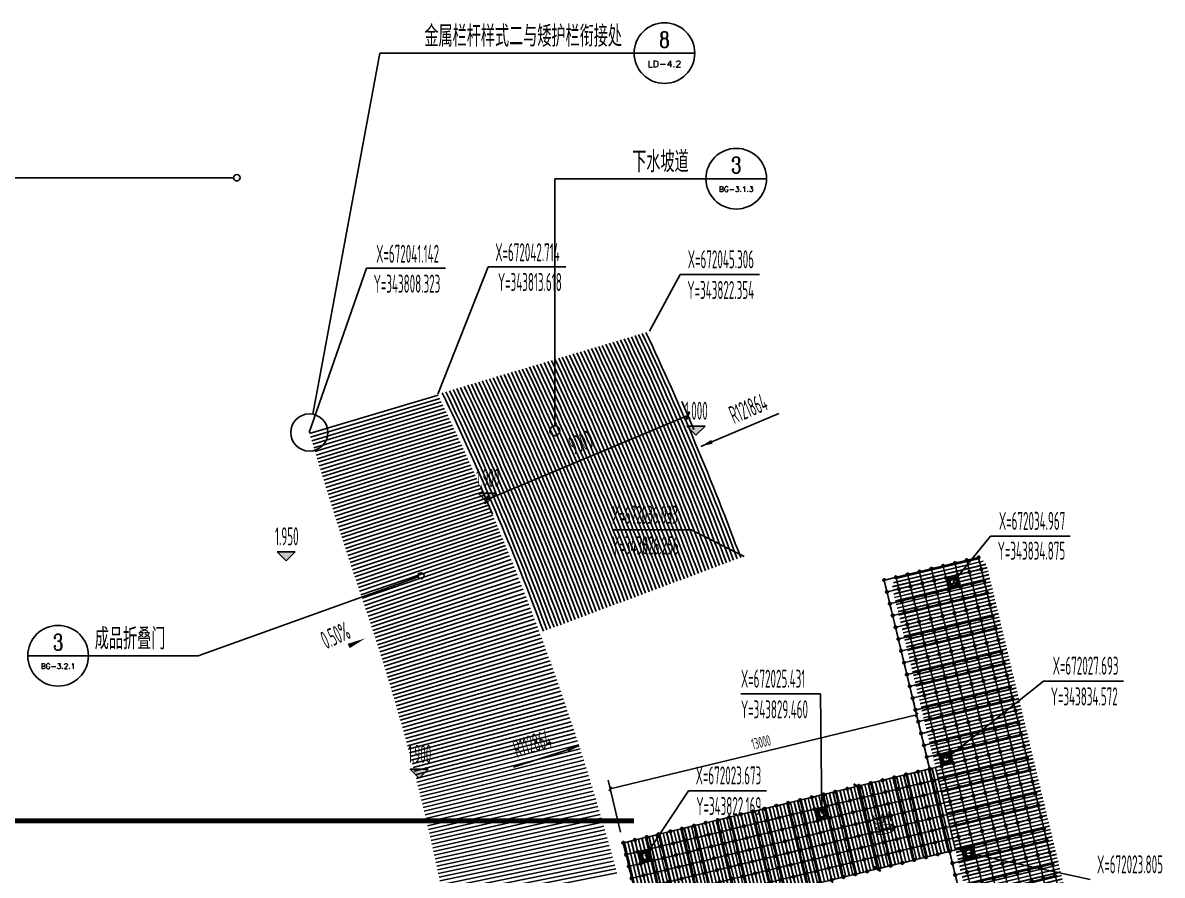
# Model space of a CAD drawing. Extents: x 343752890 to 343964796, y 671960777 to 672058019.
# Drawn here: x 343796512 to 343843490, y 672022892 to 672058019 of the extents above; entities that cross this region are included whole.
import ezdxf
from ezdxf.enums import TextEntityAlignment as Align

# ---------------------------------------------------------------- set-up
doc = ezdxf.new("R2010")
doc.units = 0
doc.header["$LTSCALE"] = 1000
doc.header["$MEASUREMENT"] = 0
for name, color, linetype in [('00-定位', 3, 'Continuous'), ('00-标高', 2, 'Continuous'), ('00-铺装填充', 251, 'Continuous'), ('00-铺装标注', 3, 'Continuous'), ('DIM_COOR', 3, 'Continuous'), ('PUB_DIM', 3, 'Continuous'), ('PUB_TEXT', 7, 'Continuous'), ('W-_ANTICOLLISION防撞措施', 121, 'Continuous'), ('W-MOUNTING固定方式', 5, 'Continuous'), ('蓝色浮筒', 150, 'Continuous')]:
    doc.layers.add(name, color=color, linetype=linetype)
doc.styles.add('_TCH_DIM', font='isocp.shx', dxfattribs={"width": 0.7, "bigfont": '0.shx'})
doc.styles.add('_TCH_DIM_T3', font='isocp.shx', dxfattribs={"width": 0.494118, "bigfont": '0.shx'})
doc.styles.add('_TCH_LABEL', font='COMPLEX', dxfattribs={"bigfont": 'GBCBIG'})
doc.dimstyles.new('_TCH_ARCH&&150', dxfattribs={"dimtxt": 446.25, "dimasz": 150, "dimexe": 375, "dimexo": 450, "dimgap": 189.375, "dimtad": 1, "dimdec": 0, "dimzin": 0, "dimdsep": 46, "dimtxsty": '_TCH_DIM_T3', "dimblk": 'ARCHTICK', "dimcen": 0.09, "dimclrt": 7, "dimazin": 2, "dimtfac": 1, "dimtdec": 0, "dimtix": 1, "dimtmove": 2, "dimatfit": 3, "dimfxl": 150, "dimtolj": 1, "dimtzin": 0, "dimarcsym": 0})
doc.dimstyles.new('_TCH_ARCH&&250', dxfattribs={"dimtxt": 743.75, "dimasz": 250, "dimexe": 625, "dimexo": 750, "dimgap": 315.625, "dimtad": 1, "dimdec": 0, "dimzin": 0, "dimdsep": 46, "dimtxsty": '_TCH_DIM_T3', "dimblk": 'ARCHTICK', "dimcen": 0.09, "dimclrt": 2, "dimazin": 2, "dimtfac": 1, "dimtdec": 0, "dimtix": 1, "dimtmove": 2, "dimatfit": 3, "dimfxl": 150, "dimtolj": 1, "dimtzin": 0, "dimarcsym": 0})

# ---------------------------------------------------------------- blocks, each defined once
blk = doc.blocks.new('*U22')
at = {"color": 8, "linetype": 'Continuous', "lineweight": 15}
for p, q in [((-1, 2), (-2, 1)), ((0, 1), (0, -1)), ((-1, -2), (-2, -1))]:
    blk.add_line(p, q, dxfattribs=at)
at = {"color": 7, "linetype": 'Continuous', "lineweight": 15}
for p, q in [((16, 1), (0, 1)), ((0, 0), (19, 0)), ((16, 1), (16, 0)), ((19, -1), (19, 0)), ((0, -1), (19, -1))]:
    blk.add_line(p, q, dxfattribs=at)
for centre, radius, start, end in [((-3, 0), 2.9, 41.3178, 318.6822), ((-3, 0), 1.45, 41.3178, 318.6822), ((0, 3), 2.82, 221.3178, 270), ((0, -3), 2.82, 90, 138.6822), ((0, 3), 1.37, 221.3178, 270), ((0, -3), 1.37, 90, 138.6822)]:
    blk.add_arc(centre, radius, start, end, dxfattribs=at)
blk = doc.blocks.new('*U23')
blk.add_lwpolyline([(-12, 0), (-12, 2.5), (12, 2.5), (12, 0)], close=True)
blk = doc.blocks.new('无头销轴_B型_D12X150')
at = {"color": 0}
for p, q in [((-72, 6), (-72, -6)), ((72, 6), (72, -6))]:
    blk.add_line(p, q, dxfattribs=at)
blk.add_lwpolyline([(-75, 4), (-75, -4), (-72, -6), (72, -6), (75, -4), (75, 4), (72, 6), (-72, 6)], close=True, dxfattribs=at)
for centre in [(-70, 0), (70, 0)]:
    blk.add_circle(centre, 1.6, dxfattribs=at)
blk = doc.blocks.new('sdf')
at = {"layer": 'W-MOUNTING固定方式', "color": 0}
for p, q in [((43108, -2622), (43108, -2815)), ((43109, -2673), (43112, -2671)), ((43109, -2764), (43109, -2673)), ((43109, -2764), (43112, -2766)), ((43112, -2671), (43112, -2766)), ((43112, -2671), (43186, -2671)), ((43186, -2766), (43112, -2766)), ((43186, -2766), (43186, -2671)), ((43186, -2671), (43189, -2673)), ((43186, -2766), (43189, -2764)), ((43189, -2673), (43189, -2764)), ((43285, -2497), (43283, -2500)), ((43378, -2500), (43283, -2500)), ((43283, -2574), (43283, -2500)), ((43283, -2574), (43378, -2574)), ((43283, -2574), (43285, -2577)), ((43285, -2497), (43376, -2497)), ((43376, -2577), (43285, -2577)), ((43376, -2497), (43378, -2500)), ((43378, -2574), (43376, -2577)), ((43378, -2500), (43378, -2574)), ((43475, -2671), (43472, -2673)), ((43472, -2764), (43472, -2673)), ((43475, -2766), (43472, -2764)), ((43475, -2671), (43475, -2766)), ((43475, -2671), (43549, -2671)), ((43549, -2766), (43475, -2766)), ((43549, -2766), (43549, -2671)), ((43552, -2674), (43549, -2671)), ((43552, -2764), (43549, -2766)), ((43552, -2674), (43552, -2764)), ((43283, -2863), (43285, -2860)), ((43378, -2863), (43283, -2863)), ((43283, -2937), (43283, -2863)), ((43283, -2937), (43378, -2937)), ((43285, -2940), (43283, -2937)), ((43285, -2860), (43376, -2860)), ((43375, -2940), (43285, -2940)), ((43375, -2940), (43378, -2937)), ((43378, -2863), (43376, -2860)), ((43378, -2863), (43378, -2937))]:
    blk.add_line(p, q, dxfattribs=at)
at = {"layer": 'W-MOUNTING固定方式', "color": 6}
for points in [[(43123, -2568), (43052, -2497, -0.414214), (43052, -2441), (43052, -2441, -0.414214), (43109, -2441), (43179, -2511)], [(43538, -2568), (43609, -2497, 0.414214), (43609, -2441), (43609, -2441, 0.414214), (43552, -2441), (43482, -2511)], [(43123, -2870), (43052, -2941, 0.414214), (43052, -2997), (43052, -2997, 0.414214), (43109, -2997), (43179, -2927)], [(43538, -2870), (43609, -2941, -0.414214), (43609, -2997), (43609, -2997, -0.414214), (43552, -2997), (43482, -2927)]]:
    blk.add_lwpolyline(points, format="xyb", dxfattribs=at)
at = {"layer": 'W-MOUNTING固定方式'}
for points in [[(43194, -2941), (43467, -2941), (43553, -2856), (43553, -2582), (43467, -2496), (43194, -2496), (43108, -2582), (43108, -2856)], [(43219, -2881), (43442, -2881), (43493, -2831), (43493, -2607), (43442, -2556), (43219, -2556), (43168, -2607), (43168, -2831)]]:
    blk.add_lwpolyline(points, close=True, dxfattribs=at)
at = {"layer": 'W-MOUNTING固定方式', "color": 0}
for points in [[(43108, -2669), (43149, -2669), (43169, -2669), (43169, -2660), (43149, -2660), (43108, -2660)], [(43108, -2777), (43149, -2777), (43169, -2777), (43169, -2768), (43149, -2768), (43108, -2768)], [(43272, -2496), (43272, -2537), (43272, -2557), (43281, -2557), (43281, -2537), (43281, -2496)], [(43380, -2496), (43380, -2537), (43380, -2557), (43389, -2557), (43389, -2537), (43389, -2496)], [(43553, -2660), (43512, -2660), (43492, -2660), (43492, -2669), (43512, -2669), (43553, -2669)], [(43553, -2768), (43512, -2768), (43492, -2768), (43492, -2777), (43512, -2777), (43553, -2777)], [(43281, -2941), (43281, -2900), (43281, -2880), (43272, -2880), (43272, -2900), (43272, -2941)], [(43389, -2941), (43389, -2900), (43389, -2880), (43380, -2880), (43380, -2900), (43380, -2941)]]:
    blk.add_lwpolyline(points, dxfattribs=at)
at = {"layer": 'W-MOUNTING固定方式', "color": 5}
for centre in [(43080, -2469), (43580, -2469), (43080, -2969), (43580, -2969)]:
    blk.add_circle(centre, 7, dxfattribs=at)
at = {"layer": 'W-MOUNTING固定方式'}
for radius in [136, 130]:
    blk.add_circle((43330, -2719), radius, dxfattribs=at)
at = {"layer": 'W-MOUNTING固定方式', "color": 0, "xscale": -1}
for name, p, rotation in [('*U22', (43143, -2649), 180), ('*U23', (43389, -2537), 270.0000000000001), ('*U22', (43400, -2531), 90.00000000000007), ('*U23', (43512, -2777), 180), ('*U22', (43261, -2906), 270), ('*U23', (43272, -2900), 90)]:
    blk.add_blockref(name, p, dxfattribs=dict(at, rotation=rotation))
for name, p in [('*U23', (43149, -2660)), ('*U22', (43518, -2788))]:
    blk.add_blockref(name, p, dxfattribs=at)
at = {"layer": 'W-MOUNTING固定方式', "color": 0}
for name, p, rotation in [('*U23', (43149, -2777), 180), ('无头销轴_B型_D12X150', (43149, -2719), 90), ('*U22', (43261, -2531), 270.0000000000001), ('*U23', (43272, -2537), 90.00000000000004), ('*U22', (43518, -2649), 180), ('无头销轴_B型_D12X150', (43512, -2719), 270), ('无头销轴_B型_D12X150', (43330, -2900), 180), ('*U23', (43389, -2900), 270), ('*U22', (43400, -2906), 90.00000000000001)]:
    blk.add_blockref(name, p, dxfattribs=dict(at, rotation=rotation))
for name, p in [('*U22', (43143, -2788)), ('无头销轴_B型_D12X150', (43330, -2537)), ('*U23', (43512, -2660))]:
    blk.add_blockref(name, p, dxfattribs=at)
blk = doc.blocks.new('sjdhjdg')
blk.add_lwpolyline([(343850735, 672053534), (343850735, 672049534), (343858735, 672049534), (343858735, 672036534), (343862235, 672036534), (343862235, 672042534), (343870235, 672042534), (343870235, 672044534), (343862235, 672044534), (343862235, 672049534), (343870235, 672049534), (343870235, 672053534)], close=True)
for p in [(343808154, 672055003), (343826154, 672055003), (343815154, 672053003), (343819154, 672053003), (343816154, 672047503), (343826154, 672046503), (343820654, 672046003)]:
    blk.add_blockref('sdf', p)
blk = doc.blocks.new('浮筒')
at = {"layer": '蓝色浮筒'}
blk.add_line((441, 238), (441, 238), dxfattribs=at)
for points in [[(0, 417, 0.198912), (-9, 438), (-49, 479, -0.414214), (-49, 521), (-21, 549, -0.414214), (21, 549), (62, 509, 0.198912), (83, 500), (250, 500)], [(500, 417, -0.198912), (509, 438), (549, 479, 0.414214), (549, 521), (521, 549, 0.414214), (479, 549), (438, 509, -0.198912), (417, 500), (250, 500)], [(0, 83, -0.198912), (-9, 62), (-49, 21, 0.414214), (-49, -21), (-21, -49, 0.414214), (21, -49), (62, -9, -0.198912), (83, 0), (250, 0)], [(500, 83, 0.198912), (509, 62), (549, 21, -0.414214), (549, -21), (521, -49, -0.414214), (479, -49), (438, -9, 0.198912), (417, 0), (250, 0)]]:
    blk.add_lwpolyline(points, format="xyb", dxfattribs=at)
for points in [[(0, 417), (0, 83)], [(500, 417), (500, 83)]]:
    blk.add_lwpolyline(points, dxfattribs=at)
for centre, radius, start, end in [((-25, 500), 5, 84.2608, 275.7392), ((0, 500), 25, 101.4783, 168.5217), ((0, 500), 25, 191.4783, 258.5217), ((0, 525), 5, 354.2608, 185.7392), ((0, 475), 5, 174.2608, 5.7392), ((0, 500), 25, 11.4783, 78.5217), ((0, 500), 25, 281.4783, 348.5217), ((25, 500), 5, 264.2608, 95.7392), ((475, 500), 5, 84.2608, 275.7392), ((500, 500), 25, 101.4783, 168.5217), ((500, 500), 25, 191.4783, 258.5217), ((500, 525), 5, 354.2608, 185.7392), ((500, 475), 5, 174.2608, 5.7392), ((500, 500), 25, 11.4783, 78.5217), ((500, 500), 25, 281.4783, 348.5217), ((525, 500), 5, 264.2608, 95.7392), ((-25, 0), 5, 84.2608, 275.7392), ((0, 0), 25, 101.4783, 168.5217), ((0, 25), 5, 354.2608, 185.7392), ((0, 0), 25, 11.4783, 78.5217), ((25, 0), 5, 264.2608, 95.7392), ((475, 0), 5, 84.2608, 275.7392), ((500, 0), 25, 101.4783, 168.5217), ((500, 25), 5, 354.2608, 185.7392), ((500, 0), 25, 11.4783, 78.5217), ((525, 0), 5, 264.2608, 95.7392), ((0, 0), 25, 191.4783, 258.5217), ((0, -25), 5, 174.2608, 5.7392), ((0, 0), 25, 281.4783, 348.5217), ((500, 0), 25, 191.4783, 258.5217), ((500, -25), 5, 174.2608, 5.7392), ((500, 0), 25, 281.4783, 348.5217)]:
    blk.add_arc(centre, radius, start, end, dxfattribs=at)
blk = doc.blocks.new('*U20')
at = {"layer": '蓝色浮筒', "rotation": 180.0000000383531}
blk.add_blockref('浮筒', (250, 250), dxfattribs=at)
blk = doc.blocks.new('*U21')
at = {"layer": 'W-_ANTICOLLISION防撞措施', "color": 0, "linetype": 'ByBlock', "lineweight": -2, "transparency": 16777216}
for p in [(0, 0), (500, 0), (1000, 0), (1500, 0), (2000, 0), (2500, 0), (3000, 0), (3500, 0), (4000, 0), (4500, 0), (5000, 0), (5500, 0), (6000, 0), (6500, 0), (7000, 0), (7500, 0), (8000, 0), (8500, 0), (9000, 0), (9500, 0), (10000, 0), (10500, 0), (11000, 0), (11500, 0), (12000, 0), (12500, 0), (13000, 0), (13500, 0), (14000, 0), (14500, 0), (15000, 0), (15500, 0), (16000, 0), (16500, 0), (17000, 0), (17500, 0), (18000, 0), (18500, 0), (19000, 0), (0, -500), (500, -500), (1000, -500), (1500, -500), (2000, -500), (2500, -500), (3000, -500), (3500, -500), (4000, -500), (4500, -500), (5000, -500), (5500, -500), (6000, -500), (6500, -500), (7000, -500), (7500, -500), (8000, -500), (8500, -500), (9000, -500), (9500, -500), (10000, -500), (10500, -500), (11000, -500), (11500, -500), (12000, -500), (12500, -500), (13000, -500), (13500, -500), (14000, -500), (14500, -500), (15000, -500), (15500, -500), (16000, -500), (16500, -500), (17000, -500), (17500, -500), (18000, -500), (18500, -500), (19000, -500), (0, -1000), (500, -1000), (1000, -1000), (1500, -1000), (2000, -1000), (2500, -1000), (3000, -1000), (3500, -1000), (4000, -1000), (4500, -1000), (5000, -1000), (5500, -1000), (6000, -1000), (6500, -1000), (7000, -1000), (7500, -1000), (8000, -1000), (8500, -1000), (9000, -1000), (9500, -1000), (10000, -1000), (10500, -1000), (11000, -1000), (11500, -1000), (12000, -1000), (12500, -1000), (13000, -1000), (13500, -1000), (14000, -1000), (14500, -1000), (15000, -1000), (15500, -1000), (16000, -1000), (16500, -1000), (17000, -1000), (17500, -1000), (18000, -1000), (18500, -1000), (19000, -1000), (0, -1500), (500, -1500), (1000, -1500), (1500, -1500), (2000, -1500), (2500, -1500), (3000, -1500), (3500, -1500), (4000, -1500), (4500, -1500), (5000, -1500), (5500, -1500), (6000, -1500), (6500, -1500), (7000, -1500), (7500, -1500), (8000, -1500), (8500, -1500), (9000, -1500), (9500, -1500), (10000, -1500), (10500, -1500), (11000, -1500), (11500, -1500), (12000, -1500), (12500, -1500), (13000, -1500), (13500, -1500), (14000, -1500), (14500, -1500), (15000, -1500), (15500, -1500), (16000, -1500), (16500, -1500), (17000, -1500), (17500, -1500), (18000, -1500), (18500, -1500), (19000, -1500), (0, -2000), (500, -2000), (1000, -2000), (1500, -2000), (2000, -2000), (2500, -2000), (3000, -2000), (3500, -2000), (4000, -2000), (4500, -2000), (5000, -2000), (5500, -2000), (6000, -2000), (6500, -2000), (7000, -2000), (7500, -2000), (8000, -2000), (8500, -2000), (9000, -2000), (9500, -2000), (10000, -2000), (10500, -2000), (11000, -2000), (11500, -2000), (12000, -2000), (12500, -2000), (13000, -2000), (13500, -2000), (14000, -2000), (14500, -2000), (15000, -2000), (15500, -2000), (16000, -2000), (16500, -2000), (17000, -2000), (17500, -2000), (18000, -2000), (18500, -2000), (19000, -2000), (0, -2500), (500, -2500), (1000, -2500), (1500, -2500), (2000, -2500), (2500, -2500), (3000, -2500), (3500, -2500), (4000, -2500), (4500, -2500), (5000, -2500), (5500, -2500), (6000, -2500), (6500, -2500), (7000, -2500), (7500, -2500), (8000, -2500), (8500, -2500), (9000, -2500), (9500, -2500), (10000, -2500), (10500, -2500), (11000, -2500), (11500, -2500), (12000, -2500), (12500, -2500), (13000, -2500), (13500, -2500), (14000, -2500), (14500, -2500), (15000, -2500), (15500, -2500), (16000, -2500), (16500, -2500), (17000, -2500), (17500, -2500), (18000, -2500), (18500, -2500), (19000, -2500), (0, -3000), (500, -3000), (1000, -3000), (1500, -3000), (2000, -3000), (2500, -3000), (3000, -3000), (3500, -3000), (4000, -3000), (4500, -3000), (5000, -3000), (5500, -3000), (6000, -3000), (6500, -3000), (7000, -3000), (7500, -3000), (8000, -3000), (8500, -3000), (9000, -3000), (9500, -3000), (10000, -3000), (10500, -3000), (11000, -3000), (11500, -3000), (12000, -3000), (12500, -3000), (13000, -3000), (13500, -3000), (14000, -3000), (14500, -3000), (15000, -3000), (15500, -3000), (16000, -3000), (16500, -3000), (17000, -3000), (17500, -3000), (18000, -3000), (18500, -3000), (19000, -3000), (0, -3500), (500, -3500), (1000, -3500), (1500, -3500), (2000, -3500), (2500, -3500), (3000, -3500), (3500, -3500), (4000, -3500), (4500, -3500), (5000, -3500), (5500, -3500), (6000, -3500), (6500, -3500), (7000, -3500), (7500, -3500), (8000, -3500), (8500, -3500), (9000, -3500), (9500, -3500), (10000, -3500), (10500, -3500), (11000, -3500), (11500, -3500), (12000, -3500), (12500, -3500), (13000, -3500), (13500, -3500), (14000, -3500), (14500, -3500), (15000, -3500), (15500, -3500), (16000, -3500), (16500, -3500), (17000, -3500), (17500, -3500), (18000, -3500), (18500, -3500), (19000, -3500)]:
    blk.add_blockref('*U20', p, dxfattribs=at)
blk = doc.blocks.new('*U18')
at = {"layer": '蓝色浮筒', "rotation": 180.0000000383531}
blk.add_blockref('浮筒', (250, 250), dxfattribs=at)
blk = doc.blocks.new('*U19')
at = {"layer": 'W-_ANTICOLLISION防撞措施', "color": 0, "linetype": 'ByBlock', "lineweight": -2, "transparency": 16777216}
for p in [(0, 0), (500, 0), (1000, 0), (1500, 0), (2000, 0), (2500, 0), (3000, 0), (0, -500), (500, -500), (1000, -500), (1500, -500), (2000, -500), (2500, -500), (3000, -500), (0, -1000), (500, -1000), (1000, -1000), (1500, -1000), (2000, -1000), (2500, -1000), (3000, -1000), (0, -1500), (500, -1500), (1000, -1500), (1500, -1500), (2000, -1500), (2500, -1500), (3000, -1500), (0, -2000), (500, -2000), (1000, -2000), (1500, -2000), (2000, -2000), (2500, -2000), (3000, -2000), (0, -2500), (500, -2500), (1000, -2500), (1500, -2500), (2000, -2500), (2500, -2500), (3000, -2500), (0, -3000), (500, -3000), (1000, -3000), (1500, -3000), (2000, -3000), (2500, -3000), (3000, -3000), (0, -3500), (500, -3500), (1000, -3500), (1500, -3500), (2000, -3500), (2500, -3500), (3000, -3500), (0, -4000), (500, -4000), (1000, -4000), (1500, -4000), (2000, -4000), (2500, -4000), (3000, -4000), (0, -4500), (500, -4500), (1000, -4500), (1500, -4500), (2000, -4500), (2500, -4500), (3000, -4500), (0, -5000), (500, -5000), (1000, -5000), (1500, -5000), (2000, -5000), (2500, -5000), (3000, -5000), (0, -5500), (500, -5500), (1000, -5500), (1500, -5500), (2000, -5500), (2500, -5500), (3000, -5500), (0, -6000), (500, -6000), (1000, -6000), (1500, -6000), (2000, -6000), (2500, -6000), (3000, -6000), (0, -6500), (500, -6500), (1000, -6500), (1500, -6500), (2000, -6500), (2500, -6500), (3000, -6500), (0, -7000), (500, -7000), (1000, -7000), (1500, -7000), (2000, -7000), (2500, -7000), (3000, -7000), (0, -7500), (500, -7500), (1000, -7500), (1500, -7500), (2000, -7500), (2500, -7500), (3000, -7500), (0, -8000), (500, -8000), (1000, -8000), (1500, -8000), (2000, -8000), (2500, -8000), (3000, -8000), (0, -8500), (500, -8500), (1000, -8500), (1500, -8500), (2000, -8500), (2500, -8500), (3000, -8500), (0, -9000), (500, -9000), (1000, -9000), (1500, -9000), (2000, -9000), (2500, -9000), (3000, -9000), (0, -9500), (500, -9500), (1000, -9500), (1500, -9500), (2000, -9500), (2500, -9500), (3000, -9500), (0, -10000), (500, -10000), (1000, -10000), (1500, -10000), (2000, -10000), (2500, -10000), (3000, -10000), (0, -10500), (500, -10500), (1000, -10500), (1500, -10500), (2000, -10500), (2500, -10500), (3000, -10500), (0, -11000), (500, -11000), (1000, -11000), (1500, -11000), (2000, -11000), (2500, -11000), (3000, -11000), (0, -11500), (500, -11500), (1000, -11500), (1500, -11500), (2000, -11500), (2500, -11500), (3000, -11500), (0, -12000), (500, -12000), (1000, -12000), (1500, -12000), (2000, -12000), (2500, -12000), (3000, -12000), (0, -12500), (500, -12500), (1000, -12500), (1500, -12500), (2000, -12500), (2500, -12500), (3000, -12500)]:
    blk.add_blockref('*U18', p, dxfattribs=at)
blk = doc.blocks.new('*U16')
at = {"layer": '蓝色浮筒', "rotation": 180.0000000383531}
blk.add_blockref('浮筒', (250, 250), dxfattribs=at)
blk = doc.blocks.new('*U17')
at = {"layer": 'W-_ANTICOLLISION防撞措施', "color": 0, "linetype": 'ByBlock', "lineweight": -2, "transparency": 16777216}
for p in [(0, 0), (500, 0), (1000, 0), (1500, 0), (2000, 0), (2500, 0), (3000, 0), (3500, 0), (4000, 0), (4500, 0), (5000, 0), (5500, 0), (6000, 0), (6500, 0), (7000, 0), (7500, 0), (0, -500), (500, -500), (1000, -500), (1500, -500), (2000, -500), (2500, -500), (3000, -500), (3500, -500), (4000, -500), (4500, -500), (5000, -500), (5500, -500), (6000, -500), (6500, -500), (7000, -500), (7500, -500), (0, -1000), (500, -1000), (1000, -1000), (1500, -1000), (2000, -1000), (2500, -1000), (3000, -1000), (3500, -1000), (4000, -1000), (4500, -1000), (5000, -1000), (5500, -1000), (6000, -1000), (6500, -1000), (7000, -1000), (7500, -1000), (0, -1500), (500, -1500), (1000, -1500), (1500, -1500), (2000, -1500), (2500, -1500), (3000, -1500), (3500, -1500), (4000, -1500), (4500, -1500), (5000, -1500), (5500, -1500), (6000, -1500), (6500, -1500), (7000, -1500), (7500, -1500)]:
    blk.add_blockref('*U16', p, dxfattribs=at)
blk = doc.blocks.new('_ArchTick')
at = {"color": 0, "linetype": 'ByBlock', "const_width": 0.4}
blk.add_lwpolyline([(-0.5, -0.5), (0.5, 0.5)], dxfattribs=at)
blk = doc.blocks.new('*D42')
at = {"layer": 'Defpoints', "color": 0, "transparency": 16777216}
for p in [(343855368, 672056985), (343857653, 672056985), (343857653, 672043985)]:
    blk.add_point(p, dxfattribs=at)
at = {"layer": 'PUB_DIM', "color": 0, "lineweight": -2, "transparency": 16777216}
for p, q in [((343857203, 672056985), (343854993, 672056985)), ((343855368, 672043985), (343855368, 672056985)), ((343857203, 672043985), (343854993, 672043985))]:
    blk.add_line(p, q, dxfattribs=at)
at = {"layer": 'PUB_DIM', "color": 0, "lineweight": -2, "transparency": 16777216, "xscale": 150, "yscale": 150, "zscale": 150}
for p, rotation in [((343855368, 672056985), 90), ((343855368, 672043985), 270)]:
    blk.add_blockref('_ArchTick', p, dxfattribs=dict(at, rotation=rotation))
at = {"layer": 'PUB_DIM', "color": 7, "transparency": 16777216, "insert": (343854955, 672050485), "char_height": 446.2, "attachment_point": 5, "rotation": 90, "style": '_TCH_DIM_T3'}
blk.add_mtext('\\A1;13000', dxfattribs=at)
blk = doc.blocks.new('*D61')
at = {"layer": 'Defpoints', "color": 0, "transparency": 16777216}
for p in [(343855368, 672056985), (343857653, 672056985), (343857653, 672043985)]:
    blk.add_point(p, dxfattribs=at)
at = {"layer": 'PUB_DIM', "color": 0, "lineweight": -2, "transparency": 16777216}
for p, q in [((343857203, 672056985), (343854993, 672056985)), ((343855368, 672043985), (343855368, 672056985)), ((343857203, 672043985), (343854993, 672043985))]:
    blk.add_line(p, q, dxfattribs=at)
at = {"layer": 'PUB_DIM', "color": 0, "lineweight": -2, "transparency": 16777216, "xscale": 150, "yscale": 150, "zscale": 150}
for p, rotation in [((343855368, 672056985), 90), ((343855368, 672043985), 270)]:
    blk.add_blockref('_ArchTick', p, dxfattribs=dict(at, rotation=rotation))
at = {"layer": 'PUB_DIM', "color": 7, "transparency": 16777216, "insert": (343854955, 672050485), "char_height": 446.2, "attachment_point": 5, "rotation": 90, "style": '_TCH_DIM_T3'}
blk.add_mtext('\\A1;13000', dxfattribs=at)
blk = doc.blocks.new('*D55')
at = {"layer": '00-定位', "color": 0, "lineweight": -2, "transparency": 16777216}
for p, q in [((343824173, 672041253), (343823687, 672042411)), ((343815629, 672038355), (343823929, 672041835)), ((343815873, 672037772), (343815387, 672038931))]:
    blk.add_line(p, q, dxfattribs=at)
at = {"layer": 'Defpoints', "color": 0, "transparency": 16777216}
for p in [(343823929, 672041835), (343824463, 672040561), (343816163, 672037081)]:
    blk.add_point(p, dxfattribs=at)
at = {"layer": '00-定位', "color": 0, "lineweight": -2, "transparency": 16777216, "xscale": 250, "yscale": 250, "zscale": 250}
for p, rotation in [((343823929, 672041835), 22.747728470645), ((343815629, 672038355), 202.747728470645)]:
    blk.add_blockref('_ArchTick', p, dxfattribs=dict(at, rotation=rotation))
at = {"layer": '00-定位', "color": 2, "transparency": 16777216, "insert": (343819513, 672040729), "char_height": 743.8, "attachment_point": 5, "rotation": 22.7477, "style": '_TCH_DIM_T3'}
blk.add_mtext('\\A1;9000', dxfattribs=at)
blk = doc.blocks.new('*D59')
at = {"layer": '00-定位', "color": 0, "lineweight": -2, "transparency": 16777216}
for p, q in [((343831645, 672026730), (343831523, 672026701)), ((343830916, 672026554), (343831736, 672023152)), ((343832465, 672023327), (343832344, 672023298))]:
    blk.add_line(p, q, dxfattribs=at)
at = {"layer": 'Defpoints', "color": 0, "transparency": 16777216}
for p in [(343830916, 672026554), (343831736, 672023152), (343831736, 672023152)]:
    blk.add_point(p, dxfattribs=at)
at = {"layer": '00-定位', "color": 0, "lineweight": -2, "transparency": 16777216, "xscale": 250, "yscale": 250, "zscale": 250}
for p, rotation in [((343830916, 672026554), 103.5615656314483), ((343831736, 672023152), 283.5615656314483)]:
    blk.add_blockref('_ArchTick', p, dxfattribs=dict(at, rotation=rotation))
at = {"layer": '00-定位', "color": 2, "transparency": 16777216, "insert": (343831994, 672025014), "char_height": 743.8, "attachment_point": 5, "rotation": 283.5616, "style": '_TCH_DIM_T3'}
blk.add_mtext('\\A1;3500', dxfattribs=at)
blk = doc.blocks.new('hajhfhfksdgsg')
for points in [[(343849653.4, 672056985.1), (343869153.4, 672056985.1), (343869153.4, 672060985.1), (343849653.4, 672060985.1)], [(343849653.4, 672060985.1), (343849653.4, 672056985.1), (343857653.4, 672056985.1), (343857653.4, 672043985.1), (343861153.4, 672043985.1), (343861153.4, 672049985.1), (343869153.4, 672049985.1), (343869153.4, 672051985.1), (343861153.4, 672051985.1), (343861153.4, 672056985.1), (343869153.4, 672056985.1), (343869153.4, 672060985.1)]]:
    blk.add_lwpolyline(points, close=True)
for p in [(343807073, 672062454), (343825073, 672062454), (343814073, 672060454), (343818073, 672060454), (343815073, 672054954), (343825073, 672053954), (343819573, 672053454), (343815073, 672047454)]:
    blk.add_blockref('sdf', p)
at = {"layer": 'W-_ANTICOLLISION防撞措施'}
for name, p in [('*U21', (343849903.4, 672060735.1)), ('*U19', (343857903.4, 672056735.1)), ('*U17', (343861403.4, 672051735.1))]:
    blk.add_blockref(name, p, dxfattribs=at)
at = {"layer": 'PUB_DIM'}
for picture in ['*D42', '*D61']:
    dim = blk.add_aligned_dim(p1=(343857653.4, 672043985.1), p2=(343857653.4, 672056985.1), distance=2285.6, dimstyle='_TCH_ARCH&&150', dxfattribs=at)
    dim.commit()
    dim.dimension.update_dxf_attribs({"geometry": picture, "text_midpoint": (343854955.3, 672050485.1)})

msp = doc.modelspace()

# ---------------------------------------------------------------- hatches: boundary and pattern name
at = {"layer": '00-标高'}
for points in [[(343824267.6, 672041024.5), (343823892.6, 672041399.5), (343824642.6, 672041399.5)], [(343815663.3, 672038254.3), (343815288.3, 672038629.3), (343816038.3, 672038629.3)], [(343807368.8, 672035847.4), (343806993.8, 672036222.4), (343807743.8, 672036222.4)], [(343812853.6, 672026884.6), (343812478.6, 672027259.6), (343813228.6, 672027259.6)]]:
    msp.add_hatch(color=256, dxfattribs=at).paths.add_polyline_path(points)
at = {"layer": '00-铺装填充'}
h = msp.add_hatch(dxfattribs=at)
h.set_pattern_fill('木铺装留缝5', color=256, scale=1.5, pattern_type=2)
h.set_pattern_definition([(13.5616, (343834140.35, 672027339.6), (-35.1735, 145.8178), []), (13.5616, (343834142.11, 672027332.3), (-35.1735, 145.8178), [])])
h.paths.add_polyline_path([(343836276.1, 672035562.2, 0.4142136), (343835672.8, 672035931), (343832757.1, 672035227.7, 0.4142136), (343832388.3, 672034624.4), (343836719.9, 672016667.1, 0.4087642), (343837314.1, 672016296.2), (343840242.9, 672016945.2, 0.419684), (343840620.8, 672017550.6)])
h = msp.add_hatch(dxfattribs=at)
h.set_pattern_fill('木铺装留缝5', color=256, scale=1.5, angle=90, pattern_type=2)
h.set_pattern_definition([(103.5616, (343834960.4, 672023929.3), (-145.8178, -35.1735), []), (103.5616, (343834967.69, 672023931.06), (-145.8178, -35.1735), [])])
h.paths.add_polyline_path([(343834147, 672027333.5), (343821186.9, 672024207.3), (343822084.9, 672020823.5), (343834967.7, 672023931.1)])

# ---------------------------------------------------------------- linework, layer by layer
at = {"layer": '00-定位', "color": 3}
for p, q in [((343808322.5, 672041142.3), (343810684.2, 672047902.4)), ((343810684.2, 672047902.4), (343813934.9, 672047902.4)), ((343813617.9, 672042713.5), (343815702.5, 672047966.7)), ((343815702.5, 672047966.7), (343818896.1, 672047966.7)), ((343822353.8, 672045305.5), (343823616.1, 672047645.3)), ((343823616.1, 672047645.3), (343826890.5, 672047645.3)), ((343824064.5, 672037118.9), (343820810.4, 672037118.9)), ((343826256.3, 672036032.5), (343824064.5, 672037118.9))]:
    msp.add_line(p, q, dxfattribs=at)
at = {"layer": '00-定位'}
for points in [[(343827686.4, 672041912.4), (343824924.2, 672040754.2), (343824463.1, 672040560.9)], [(343816742, 672027341.1), (343818974.3, 672028064.1), (343819449.9, 672028218.2)]]:
    msp.add_lwpolyline(points, dxfattribs=at)
for points in [[(343824924.2, 672040754.2, 165, 0, 0), (343824463.1, 672040560.9, 0, 0, 0)], [(343818974.3, 672028064.1, 165, 0, 0), (343819449.9, 672028218.2, 0, 0, 0)]]:
    msp.add_lwpolyline(points, format="xyseb", dxfattribs=at)
at = {"layer": '00-标高'}
for p, q in [((343824267.6, 672041024.5), (343823892.6, 672041399.5)), ((343823892.6, 672041399.5), (343824642.6, 672041399.5)), ((343824267.6, 672041024.5), (343824642.6, 672041399.5)), ((343815663.3, 672038254.3), (343815288.3, 672038629.3)), ((343815288.3, 672038629.3), (343816038.3, 672038629.3)), ((343815663.3, 672038254.3), (343816038.3, 672038629.3)), ((343807368.8, 672035847.4), (343806993.8, 672036222.4)), ((343806993.8, 672036222.4), (343807743.8, 672036222.4)), ((343807368.8, 672035847.4), (343807743.8, 672036222.4)), ((343812853.6, 672026884.6), (343812478.6, 672027259.6)), ((343812478.6, 672027259.6), (343813228.6, 672027259.6)), ((343812853.6, 672026884.6), (343813228.6, 672027259.6))]:
    msp.add_line(p, q, dxfattribs=at)
msp.add_lwpolyline([(343808709, 672031767, 0, 0, 0), (343810629.8, 672032651.5, 0, 200, 0), (343809948.5, 672032337.8, 0, 0, 0)], format="xyseb", dxfattribs=at)
at = {"layer": '00-铺装填充'}
for points in [[(343821304.7, 672044994.2, -0.0208025), (343825239.7, 672035653.3, -0.7771172)], [(343821454.6, 672045038.7, -0.0207805), (343825384.9, 672035707.5, -0.7771172)], [(343821604.4, 672045083.2, -0.0207584), (343825530.1, 672035761.7, -0.7771172)], [(343821754.3, 672045127.7, -0.0207363), (343825675.4, 672035815.8, -0.7771172)], [(343821904.2, 672045172.1, -0.0207142), (343825820.6, 672035870, -0.7771172)], [(343822054, 672045216.6, -0.0206921), (343825965.8, 672035924.2, -0.7771172)], [(343822203.9, 672045261.1, -0.0206701), (343826111, 672035978.3, -0.7771172)], [(343819656, 672044505.1, -0.0210455), (343823642.3, 672035057.4, -0.7771172)], [(343819805.9, 672044549.5, -0.0210234), (343823787.5, 672035111.6, -0.7771172)], [(343819955.8, 672044594, -0.0210013), (343823932.7, 672035165.7, -0.7771172)], [(343820105.7, 672044638.5, -0.0209792), (343824077.9, 672035219.9, -0.7771172)], [(343820255.5, 672044683, -0.0209571), (343824223.1, 672035274.1, -0.7771172)], [(343820405.4, 672044727.4, -0.020935), (343824368.4, 672035328.3, -0.7771172)], [(343820555.3, 672044771.9, -0.020913), (343824513.6, 672035382.4, -0.7771172)], [(343820705.2, 672044816.4, -0.0208909), (343824658.8, 672035436.6, -0.7771172)], [(343820855.1, 672044860.8, -0.0208688), (343824804, 672035490.8, -0.7771172)], [(343821004.9, 672044905.3, -0.0208467), (343824949.3, 672035545, -0.7771172)], [(343821154.8, 672044949.8, -0.0208246), (343825094.5, 672035599.1, -0.7771172)], [(343818157.1, 672044060.3, -0.0212663), (343822190, 672034515.7, -0.7771172)], [(343818307, 672044104.8, -0.0212443), (343822335.3, 672034569.8, -0.7771172)], [(343818456.9, 672044149.3, -0.0212222), (343822480.5, 672034624, -0.7771172)], [(343818606.8, 672044193.8, -0.0212001), (343822625.7, 672034678.2, -0.7771172)], [(343818756.7, 672044238.2, -0.021178), (343822770.9, 672034732.3, -0.7771172)], [(343818906.6, 672044282.7, -0.0211559), (343822916.1, 672034786.5, -0.7771172)], [(343819056.4, 672044327.2, -0.0211338), (343823061.4, 672034840.7, -0.7771172)], [(343819206.3, 672044371.6, -0.0211117), (343823206.6, 672034894.9, -0.7771172)], [(343819356.2, 672044416.1, -0.0210896), (343823351.8, 672034949, -0.7771172)], [(343819506.1, 672044460.6, -0.0210676), (343823497, 672035003.2, -0.7771172)], [(343816508.2, 672043571.1, -0.0215093), (343820592.6, 672033919.7, -0.7771172)], [(343816658.1, 672043615.6, -0.0214873), (343820737.8, 672033973.9, -0.7771172)], [(343816808, 672043660, -0.0214652), (343820883, 672034028.1, -0.7771172)], [(343816957.9, 672043704.5, -0.0214431), (343821028.3, 672034082.3, -0.7771172)], [(343817107.8, 672043749, -0.021421), (343821173.5, 672034136.4, -0.7771172)], [(343817257.7, 672043793.5, -0.0213989), (343821318.7, 672034190.6, -0.7771172)], [(343817407.6, 672043837.9, -0.0213768), (343821463.9, 672034244.8, -0.7771172)], [(343817557.5, 672043882.4, -0.0213547), (343821609.1, 672034299, -0.7771172)], [(343817707.4, 672043926.9, -0.0213326), (343821754.4, 672034353.1, -0.7771172)], [(343817857.3, 672043971.4, -0.0213105), (343821899.6, 672034407.3, -0.7771172)], [(343818007.2, 672044015.8, -0.0212884), (343822044.8, 672034461.5, -0.7771172)], [(343815009, 672043126.3, -0.0217303), (343819140.4, 672033378, -0.7771172)], [(343815158.9, 672043170.7, -0.0217082), (343819285.6, 672033432.2, -0.7771172)], [(343815308.8, 672043215.2, -0.0216861), (343819430.8, 672033486.3, -0.7771172)], [(343815458.8, 672043259.7, -0.021664), (343819576, 672033540.5, -0.7771172)], [(343815608.7, 672043304.2, -0.0216419), (343819721.3, 672033594.7, -0.7771172)], [(343815758.6, 672043348.7, -0.0216198), (343819866.5, 672033648.9, -0.7771172)], [(343815908.5, 672043393.2, -0.0215977), (343820011.7, 672033703, -0.7771172)], [(343816058.4, 672043437.6, -0.0215756), (343820156.9, 672033757.2, -0.7771172)], [(343816208.3, 672043482.1, -0.0215535), (343820302.1, 672033811.4, -0.7771172)], [(343816358.2, 672043526.6, -0.0215314), (343820447.4, 672033865.6, -0.7771172)], [(343813809.6, 672042770.4, -0.0219071), (343817978.6, 672032944.6, -0.7771172)], [(343813959.5, 672042814.9, -0.021885), (343818123.8, 672032998.8, -0.7771172)], [(343814109.5, 672042859.4, -0.0218629), (343818269, 672033052.9, -0.7771172)], [(343814259.4, 672042903.8, -0.0218408), (343818414.3, 672033107.1, -0.7771172)], [(343814409.3, 672042948.3, -0.0218187), (343818559.5, 672033161.3, -0.7771172)], [(343814559.2, 672042992.8, -0.0217966), (343818704.7, 672033215.5, -0.7771172)], [(343814709.2, 672043037.3, -0.0217745), (343818849.9, 672033269.6, -0.7771172)], [(343814859.1, 672043081.8, -0.0217524), (343818995.1, 672033323.8, -0.7771172)]]:
    msp.add_lwpolyline(points, format="xyb", dxfattribs=at)
for points in [[(343808336.2, 672041096.3), (343813636, 672042676.2)], [(343808380.4, 672040947.8), (343813702.4, 672042539.1)], [(343808424.7, 672040799.2), (343813768.5, 672042402)], [(343808469.1, 672040650.7), (343813834.4, 672042264.9)], [(343808513.7, 672040502.3), (343813900.1, 672042127.7)], [(343808558.4, 672040353.9), (343813965.5, 672041990.6)], [(343808603.2, 672040205.5), (343814030.8, 672041853.4)], [(343808648.2, 672040057.1), (343814095.9, 672041716.2)], [(343808693.2, 672039908.8), (343814160.7, 672041578.9)], [(343808738.4, 672039760.6), (343814225.3, 672041441.7)], [(343808783.7, 672039612.3), (343814289.7, 672041304.4)], [(343808829.2, 672039464.2), (343814353.9, 672041167.1)], [(343808874.8, 672039316), (343814417.9, 672041029.7)], [(343808920.4, 672039167.9), (343814481.7, 672040892.3)], [(343808966.3, 672039019.8), (343814545.2, 672040754.9)], [(343809012.2, 672038871.8), (343814608.6, 672040617.5)], [(343809058.3, 672038723.8), (343814671.7, 672040480)], [(343809104.5, 672038575.8), (343814734.6, 672040342.5)], [(343809150.8, 672038427.9), (343814797.4, 672040205)], [(343809197.2, 672038280), (343814859.9, 672040067.4)], [(343809243.8, 672038132.2), (343814922.2, 672039929.8)], [(343809290.5, 672037984.4), (343814984.3, 672039792.2)], [(343809337.3, 672037836.6), (343815046.2, 672039654.5)], [(343809384.3, 672037688.9), (343815107.9, 672039516.8)], [(343809431.3, 672037541.2), (343815169.4, 672039379.1)], [(343809478.5, 672037393.6), (343815230.7, 672039241.3)], [(343809525.8, 672037246), (343815291.8, 672039103.5)], [(343809573.3, 672037098.4), (343815352.6, 672038965.7)], [(343809620.9, 672036950.9), (343815413.3, 672038827.8)], [(343809668.5, 672036803.4), (343815473.8, 672038689.9)], [(343809716.4, 672036656), (343815534, 672038551.9)], [(343809764.3, 672036508.6), (343815594.1, 672038413.9)], [(343809812.4, 672036361.2), (343815654, 672038275.9)], [(343809860.6, 672036213.9), (343815713.6, 672038137.8)], [(343809908.9, 672036066.6), (343815773.1, 672037999.7)], [(343809957.3, 672035919.4), (343815832.4, 672037861.5)], [(343810005.9, 672035772.2), (343815891.4, 672037723.3)], [(343810054.6, 672035625.1), (343815950.3, 672037585)], [(343810103.4, 672035477.9), (343816009, 672037446.7)], [(343810152.3, 672035330.9), (343816067.4, 672037308.4)], [(343810201.4, 672035183.8), (343816125.7, 672037170)], [(343810250.5, 672035036.8), (343816183.8, 672037031.6)], [(343810299.8, 672034889.9), (343816241.7, 672036893.1)], [(343810349.3, 672034743), (343816299.3, 672036754.6)], [(343810398.8, 672034596.1), (343816356.8, 672036616)], [(343810448.5, 672034449.3), (343816414.1, 672036477.3)], [(343810498.3, 672034302.5), (343816471.2, 672036338.7)], [(343810548.2, 672034155.8), (343816528.1, 672036200)], [(343810598.3, 672034009.1), (343816585.4, 672036059.8)], [(343810648.3, 672033862.4), (343816647.8, 672035906.4)], [(343810698, 672033715.5), (343816710, 672035753)], [(343810747.5, 672033568.7), (343816772, 672035599.4)], [(343810796.7, 672033421.7), (343816833.7, 672035445.7)], [(343810845.7, 672033274.6), (343816895.3, 672035291.9)], [(343810894.5, 672033127.5), (343816956.6, 672035138)], [(343810943, 672032980.3), (343817017.7, 672034984)], [(343810991.3, 672032833), (343817078.6, 672034829.9)], [(343811039.3, 672032685.6), (343817139.2, 672034675.6)], [(343811087.1, 672032538.2), (343817199.7, 672034521.3)], [(343811134.7, 672032390.7), (343817259.9, 672034366.9)], [(343811182, 672032243.1), (343817319.9, 672034212.3)], [(343811229.1, 672032095.4), (343817379.7, 672034057.7)], [(343811275.9, 672031947.7), (343817439.3, 672033903)], [(343811322.5, 672031799.8), (343817498.6, 672033748.1)], [(343811368.9, 672031651.9), (343817557.7, 672033593.2)], [(343811415, 672031503.9), (343817616.6, 672033438.1)], [(343811460.9, 672031355.9), (343817675.3, 672033282.9)], [(343811506.5, 672031207.8), (343817733.7, 672033127.7)], [(343811551.9, 672031059.6), (343817792, 672032972.3)], [(343811597.1, 672030911.3), (343817850, 672032816.8)], [(343811642, 672030762.9), (343817907.8, 672032661.3)], [(343811686.7, 672030614.5), (343817965.3, 672032505.6)], [(343811731.1, 672030466), (343818022.7, 672032349.8)], [(343811775.3, 672030317.4), (343818079.8, 672032193.9)], [(343811819.2, 672030168.8), (343818136.7, 672032038)], [(343811862.9, 672030020.1), (343818193.4, 672031881.9)], [(343811906.4, 672029871.3), (343818249.8, 672031725.7)], [(343811949.6, 672029722.5), (343818306, 672031569.4)], [(343811992.6, 672029573.5), (343818362, 672031413.1)], [(343812035.3, 672029424.5), (343818417.8, 672031256.6)], [(343812077.8, 672029275.5), (343818473.4, 672031100)], [(343812120.1, 672029126.4), (343818528.7, 672030943.3)], [(343812162.1, 672028977.2), (343818583.8, 672030786.5)], [(343812203.9, 672028827.9), (343818638.7, 672030629.7)], [(343812245.4, 672028678.5), (343818693.3, 672030472.7)], [(343812286.7, 672028529.1), (343818747.8, 672030315.6)], [(343812327.7, 672028379.7), (343818802, 672030158.5)], [(343812368.5, 672028230.1), (343818856, 672030001.2)], [(343812409, 672028080.5), (343818909.7, 672029843.8)], [(343812449.3, 672027930.9), (343818963.2, 672029686.4)], [(343812489.4, 672027781.1), (343819016.5, 672029528.8)], [(343812529.2, 672027631.3), (343819069.6, 672029371.1)], [(343812568.8, 672027481.5), (343819122.5, 672029213.4)], [(343812608.1, 672027331.5), (343819175.1, 672029055.5)], [(343812647.2, 672027181.6), (343819227.5, 672028897.6)], [(343812686, 672027031.5), (343819279.7, 672028739.6)], [(343812724.6, 672026881.4), (343819331.6, 672028581.4)], [(343812763, 672026731.2), (343819383.3, 672028423.2)], [(343812801.1, 672026581), (343819434.8, 672028264.9)], [(343812838.9, 672026430.7), (343819486.1, 672028106.5)], [(343812876.6, 672026280.3), (343819537.1, 672027947.9)], [(343812913.9, 672026129.9), (343819587.9, 672027789.3)], [(343812951.1, 672025979.4), (343819638.5, 672027630.6)], [(343812987.9, 672025828.8), (343819688.8, 672027471.8)], [(343813024.6, 672025678.2), (343819738.9, 672027313)], [(343813061, 672025527.6), (343819788.8, 672027154)], [(343813097.1, 672025376.8), (343819838.5, 672026994.9)], [(343813133, 672025226), (343819887.9, 672026835.7)], [(343813168.7, 672025075.2), (343819937.1, 672026676.5)], [(343813204.1, 672024924.3), (343819986.1, 672026517.1)], [(343813239.3, 672024773.3), (343820034.9, 672026357.7)], [(343813274.2, 672024622.3), (343820083.4, 672026198.2)], [(343813308.8, 672024471.3), (343820131.7, 672026038.6)], [(343813343.3, 672024320.1), (343820179.7, 672025878.8)], [(343813377.5, 672024168.9), (343820227.5, 672025719)], [(343813411.4, 672024017.7), (343820275.1, 672025559.1)], [(343813445.1, 672023866.4), (343820322.5, 672025399.2)], [(343813478.5, 672023715.1), (343820369.6, 672025239.1)], [(343813511.7, 672023563.7), (343820416.5, 672025078.9)], [(343813544.7, 672023412.2), (343820463.2, 672024918.7)], [(343813577.4, 672023260.7), (343820509.6, 672024758.3)], [(343813609.8, 672023109.1), (343820555.9, 672024597.9)], [(343813642, 672022957.5), (343820601.8, 672024437.4)], [(343813674, 672022805.8), (343820647.6, 672024276.8)], [(343813705.7, 672022654.1), (343820693.1, 672024116.1)], [(343813737.2, 672022502.3), (343820738.4, 672023955.3)], [(343813768.4, 672022350.5), (343820783.4, 672023794.5)], [(343813799.4, 672022198.6), (343820828.2, 672023633.5)], [(343813830.1, 672022046.7), (343820872.8, 672023472.5)], [(343813860.6, 672021894.7), (343820917.2, 672023311.4)], [(343813890.8, 672021742.7), (343820961.3, 672023150.2)], [(343813920.8, 672021590.6), (343821005.2, 672022988.9)]]:
    msp.add_lwpolyline(points, dxfattribs=at)
at = {"layer": '00-铺装标注'}
for p, q in [((343808464.5, 672041889.5), (343811235.1, 672056769.3)), ((343811235.1, 672056769.3), (343821717.7, 672056769.3)), ((343824217.7, 672056769.3), (343821717.7, 672056769.3)), ((343800096.4, 672051635.9), (343794328.7, 672051635.9)), ((343805205.7, 672051635.9), (343800096.4, 672051635.9)), ((343818447.6, 672051595.8), (343824679.2, 672051595.8)), ((343818447.6, 672041409.9), (343818447.6, 672051595.8)), ((343827179.2, 672051595.8), (343824679.2, 672051595.8)), ((343812816.6, 672035191), (343803741.8, 672031937)), ((343799216.9, 672031937), (343796716.9, 672031937)), ((343803741.8, 672031937), (343799216.9, 672031937))]:
    msp.add_line(p, q, dxfattribs=at)
for points in [[(343805471.1, 672051635.9, 1), (343805205.7, 672051635.9, 1)], [(343809090.4, 672041136.4, 1), (343807558.2, 672041136.4, 1)], [(343818650.3, 672041207.1, 1), (343818244.8, 672041207.1, 1)], [(343813054.3, 672035232.3, 1), (343812809.5, 672035232.3, 1)]]:
    msp.add_lwpolyline(points, format="xyb", close=True, dxfattribs=at)
at = {"layer": '00-铺装标注', "color": 2, "const_width": 200}
msp.add_lwpolyline([(343821712.8, 672025131.7), (343777561.8, 672025131.7)], dxfattribs=at)
at = {"layer": '00-铺装标注'}
for centre in [(343822967.7, 672056769.3), (343825929.2, 672051595.8), (343797966.9, 672031937)]:
    msp.add_circle(centre, 1250, dxfattribs=at)
at = {"layer": 'DIM_COOR', "color": 3}
for p, q in [((343834875, 672034967), (343836408.7, 672036860)), ((343836408.7, 672036860), (343839699.9, 672036860)), ((343834572.2, 672027693.2), (343838597.8, 672030893.3)), ((343838597.8, 672030893.3), (343841896.5, 672030893.3)), ((343829398.2, 672030363), (343826122.1, 672030363)), ((343829460.1, 672025431.4), (343829398.2, 672030363)), ((343822169.2, 672023672.7), (343823964.5, 672026375.8)), ((343823964.5, 672026375.8), (343827174.8, 672026375.8)), ((343835510.2, 672023804.8), (343840513.8, 672022711.8))]:
    msp.add_line(p, q, dxfattribs=at)

# ---------------------------------------------------------------- block references
for name, p, rotation in [('hajhfhfksdgsg', (-390116333.5, 848707010.6), 283.5615633776736), ('sjdhjdg', (-390109350.6, 848709780.1), 283.5615656313389)]:
    msp.add_blockref(name, p, dxfattribs=dict(rotation=rotation))

# ---------------------------------------------------------------- texts
at = {"layer": '00-定位', "color": 2, "style": '_TCH_DIM', "width": 0.494118}
for s, rotation, p in [('R121864', 22.74773, (343825842.6, 672041481.5)), ('R112864', 17.94777, (343816882.6, 672027718.4))]:
    msp.add_text(s, height=743.75, rotation=rotation, dxfattribs=at).set_placement(p)
at = {"layer": 'PUB_TEXT', "color": 2, "style": '_TCH_DIM'}
for s, height, width, p in [('金属栏杆样式二与矮护栏衔接处', 875, 0.7, (343813069.8, 672057031.8)), ('下水坡道', 875, 0.7, (343821640.1, 672051858.3)), ('X=672041.142', 743.75, 0.494118, (343811083.1, 672048128.1)), ('X=672042.714', 743.75, 0.494118, (343815992.8, 672048192.4)), ('X=672045.306', 743.75, 0.494118, (343823932.3, 672047901.4)), ('Y=343808.323', 743.75, 0.494118, (343810979.7, 672046896.1)), ('Y=343813.618', 743.75, 0.494118, (343816103.1, 672046964.3)), ('Y=343822.354', 743.75, 0.494118, (343823913.7, 672046638.9)), ('1.000', 743.75, 0.494118, (343823810.3, 672041662)), ('1.900', 743.75, 0.494118, (343815205.5, 672038891.8)), ('X=672036.033', 743.75, 0.494118, (343820810.4, 672037375)), ('1.950', 743.75, 0.494118, (343806911, 672036484.9)), ('Y=343826.256', 743.75, 0.494118, (343820810.4, 672036112.5)), ('成品折叠门', 875, 0.7, (343799479.4, 672032199.5)), ('1.900', 743.75, 0.494118, (343812395.7, 672027522.1))]:
    msp.add_text(s, height=height, dxfattribs=dict(at, width=width)).set_placement(p)
at = {"layer": 'PUB_TEXT', "color": 2, "style": '_TCH_LABEL'}
for s, height, p, p2 in [('8', 652.5, (343822750.2, 672057000.7), (343823185.2, 672057000.7)), ('LD-4.2', 260, (343822274.3, 672056197.3), (343823661, 672056197.3)), ('3', 652.5, (343825711.7, 672051827.2), (343826146.7, 672051827.2)), ('BG-3.1.3', 212.3, (343825216.5, 672051057.7), (343826641.9, 672051057.7)), ('3', 652.5, (343797749.4, 672032168.4), (343798184.4, 672032168.4)), ('BG-3.2.1', 212.3, (343797254.2, 672031398.9), (343798679.6, 672031398.9))]:
    msp.add_text(s, height=height, dxfattribs=at).set_placement(p, p2, align=Align.FIT)
at = {"layer": 'PUB_TEXT', "color": 7, "style": '_TCH_DIM', "width": 0.494118}
for s, p in [('X=672034.967', (343836758.6, 672037121.4)), ('Y=343834.875', (343836707.9, 672035890.9)), ('X=672027.693', (343838976.7, 672031154.8)), ('X=672025.431', (343826122.1, 672030619.1)), ('Y=343834.572', (343838897.7, 672029886.9)), ('Y=343829.460', (343826122.1, 672029356.6)), ('X=672023.673', (343824256.4, 672026631.9)), ('Y=343822.169', (343824282, 672025369.4)), ('X=672023.805', (343840805.7, 672022967.9))]:
    msp.add_text(s, height=743.75, dxfattribs=at).set_placement(p)
at = {"layer": 'PUB_TEXT', "color": 2, "style": '_TCH_DIM', "width": 0.494118}
msp.add_text('0.50%%%', height=743.75, rotation=24.72625, dxfattribs=at).set_placement((343809028, 672032195.9))

# ---------------------------------------------------------------- dimensions: what is measured, and where the dimension line sits
at = {"layer": '00-定位'}
for p1, p2, distance, picture, middle in [((343816163.2, 672037080.8), (343824463.1, 672040560.9), 1381.2, '*D55', (343819513.2, 672040728.6)), ((343830915.7, 672026554), (343831736.4, 672023151.6), 0, '*D59', (343831994.4, 672025014))]:
    dim = msp.add_aligned_dim(p1=p1, p2=p2, distance=distance, dimstyle='_TCH_ARCH&&250', dxfattribs=at)
    dim.commit()
    dim.dimension.update_dxf_attribs({"geometry": picture, "text_midpoint": middle})

doc.saveas('drawing.dxf')
